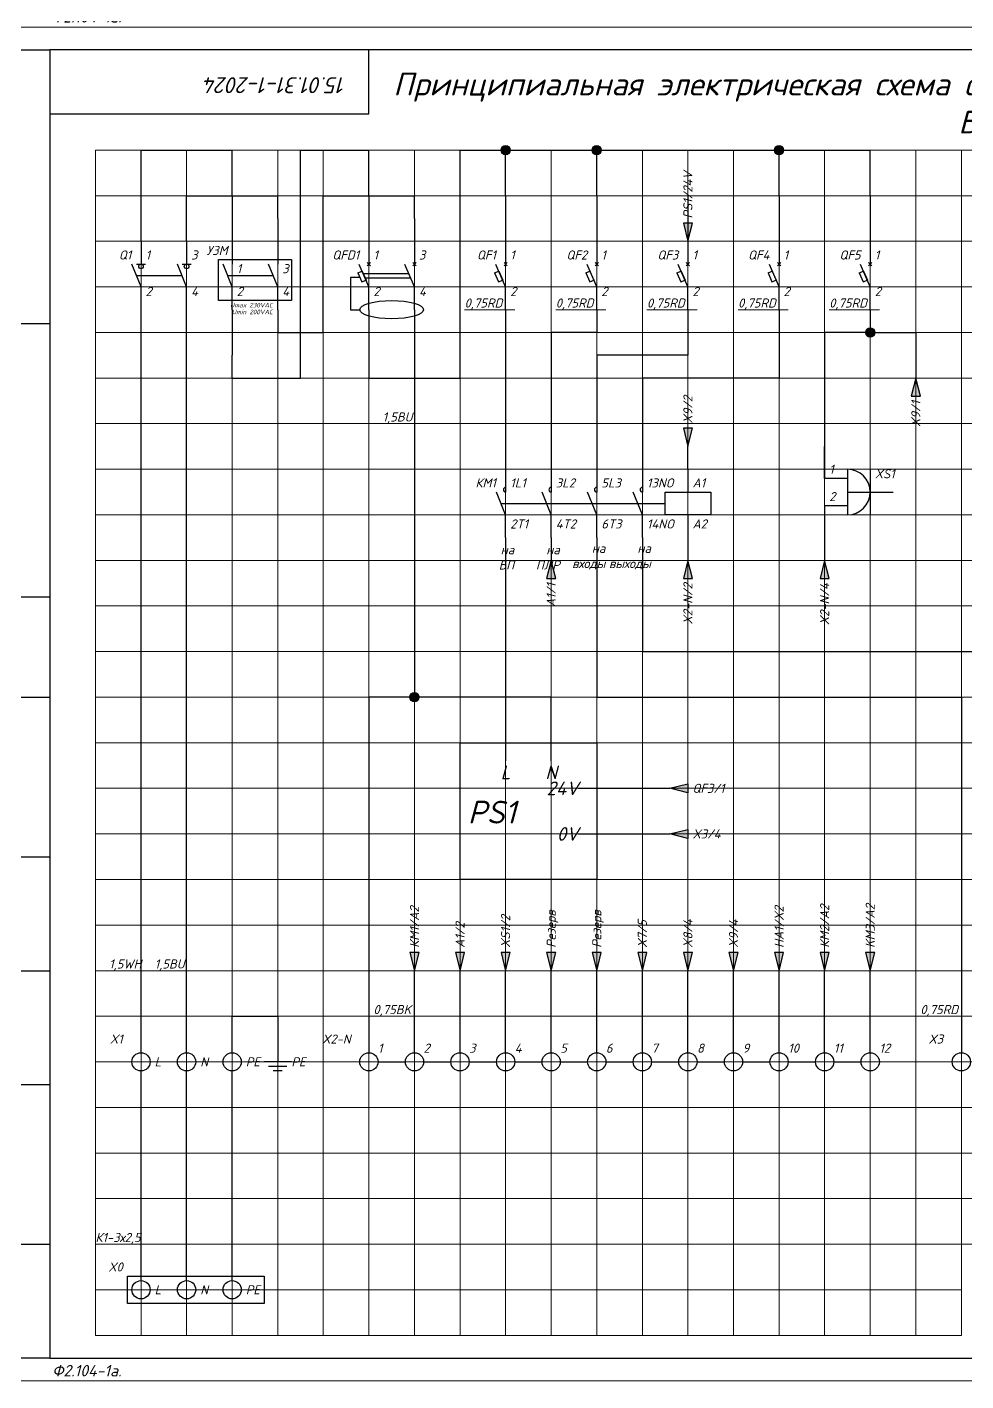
# Model space of a CAD drawing. Header units: millimetres. Extents: x 0 to 53000, y -591 to 24400.
# Drawn here: x 11375 to 11581, y 3 to 300 of the extents above; entities that cross this region are included whole.
import ezdxf
from ezdxf.enums import TextEntityAlignment as Align

# ---------------------------------------------------------------- set-up
doc = ezdxf.new("R2010")
doc.units = ezdxf.units.MM
doc.layers.add('Основная', color=7, linetype='Continuous', lineweight=30)
doc.layers.add('Тонкая для кабелей', color=7, linetype='Continuous', lineweight=15)
doc.layers.add('Привязки', color=2, linetype='Continuous', lineweight=0, plot=False, transparency=0.8)
doc.layers.add('рамка', color=253, linetype='Continuous', lineweight=5, transparency=0.8)
doc.styles.add('текст', font='isocpeui.ttf')

# ---------------------------------------------------------------- blocks, each defined once
blk = doc.blocks.new('*U110')
for p, q in [((8, 292), (20, 292)), ((90, 292), (90, 292)), ((90, 292), (90, 292)), ((90, 278), (90, 292)), ((90, 292), (90, 292)), ((90, 292), (90, 292)), ((90, 292), (90, 292)), ((20, 278), (90, 278)), ((8, 232), (20, 232)), ((8, 172), (20, 172)), ((8, 150), (20, 150)), ((8, 115), (20, 115)), ((8, 90), (20, 90)), ((8, 65), (20, 65)), ((8, 30), (20, 30)), ((20, 5), (8, 5))]:
    blk.add_line(p, q)
blk.add_lwpolyline([(20, 5), (415, 5), (415, 292), (20, 292)], close=True)
at = {"layer": 'Привязки'}
blk.add_lwpolyline([(0, 0), (420, 0), (420, 297), (0, 297)], close=True, dxfattribs=at)
at = {"layer": 'рамка'}
blk.add_lwpolyline([(0, 297), (420, 297), (420, 0), (0, 0)], close=True, dxfattribs=at)
at = {"style": 'текст'}
for s, height, p in [('Ф2.104-1.', 0.005, (20, 4.99)), ('Ф2.104-1а.', 2.5, (20.5, 1))]:
    blk.add_text(s, height=height, dxfattribs=at).set_placement(p)
for tag, p, height in [('12', (90, 292), 0.00000373), ('13', (90, 292), 0.00000373), ('27', (90, 292), 0.00000522), ('29', (105, 249), 3.5), ('ИЗМ2', (230.5, 16), 2.5), ('ЛИСТИЗМ2', (237.5, 16), 2.5), ('№ДОКУМИЗМ2', (247.5, 16), 2.5), ('28', (415, 20), 0.0000438), ('ОБОЗНАЧЕНИЕ', (300, 11), 5), ('ИЗМ1', (230.5, 11), 2.5), ('ЛИСТИЗМ1', (237.5, 11), 2.5), ('№ДОКУМИЗМ1', (247.5, 11), 2.5), ('ПОДПИЗМ1', (270.5, 11), 2.5), ('ДАТАИЗМ1', (285.5, 11), 2.5), ('ДАТАНКОНТР', (285.5, 11), 2.5), ('ДАТАУТВ', (285.5, 6), 2.5), ('РАЗРАБ', (415, 5), 0.0000135), ('ЛИСТОВ', (415, 5), 0.0000135), ('ПРОВ', (415, 5), 0.0000135), ('ТКОНТР', (415, 5), 0.0000135), ('НКОНТР', (415, 5), 0.0000135), ('УТВ', (415, 5), 0.0000135), ('10', (415, 5), 0.0000135), ('11', (415, 5), 0.0000135), ('ПОДПИЗМ2', (415, 5), 0.0000135), ('ДАТАИЗМ2', (415, 5), 0.0000135), ('ИЗМ3', (415, 5), 0.0000135), ('ЛИСТИЗМ3', (415, 5), 0.0000135), ('№ДОКУМИЗМ3', (415, 5), 0.0000135), ('ПОДПИЗМ3', (415, 5), 0.0000135), ('ДАТАИЗМ3', (415, 5), 0.0000135), ('ИЗМ4', (415, 5), 0.0000135), ('ЛИСТИЗМ4', (415, 5), 0.0000135), ('№ДОКУМИЗМ4', (415, 5), 0.0000135), ('ПОДПИЗМ4', (415, 5), 0.0000135), ('ДАТАИЗМ4', (415, 5), 0.0000135), ('ДАТАРАЗРАБ', (415, 5), 0.0000135), ('ДАТАПРОВ', (415, 5), 0.0000135), ('ДАТАТКОНТР', (415, 5), 0.0000135)]:
    blk.add_attdef(tag, p, '', height=height, dxfattribs=at)
for tag, p, height, rotation in [('ОБОЗНАЧЕНИЕ-ВЕРХ', (85, 286), 3.5, 180), ('ПРИМЕНЯЕМОСТЬ', (19, 232.5), 2.5, 90), ('СПРАВ№', (19, 172.5), 2.5, 90), ('ДАТАУЧЁТАДУБЛ', (19, 115.5), 2.5, 90), ('ИНВ№ДУБЛ', (19, 90.5), 2.5, 90), ('ВЗАМИНВ№', (19, 65.5), 2.5, 90), ('ДАТАУЧЁТА', (19, 30.5), 2.5, 90), ('ИНВ№ПОДЛ', (19, 5.5), 2.5, 90)]:
    blk.add_attdef(tag, p, '', height=height, rotation=rotation, dxfattribs=at)
blk.add_attdef('30', text='', height=5, dxfattribs=at).set_placement((355, 34), align=Align.MIDDLE)
for tag, height, p in [('ЛИСТ', 2.5, (410, 9)), ('НАИМЕНОВАНИЕ1', 0.000027, (415, 5)), ('НАИМЕНОВАНИЕ2', 0.0000189, (415, 5)), ('НАИМЕНОВАНИЕ3', 0.0000189, (415, 5)), ('НАИМЕНОВАНИЕ4', 0.0000135, (415, 5)), ('МАССА', 0.0000189, (415, 5)), ('МАСШТАБ', 0.0000189, (415, 5)), ('МАТЕРИАЛ1', 0.0000135, (415, 5)), ('МАТЕРИАЛ2', 0.0000135, (415, 5)), ('МАТЕРИАЛ3', 0.0000135, (415, 5)), ('ПРЕДПРИЯТИЕ1', 0.0000189, (415, 5)), ('ПРЕДПРИЯТИЕ2', 0.0000189, (415, 5)), ('ПРЕДПРИЯТИЕ3', 0.0000189, (415, 5))]:
    blk.add_attdef(tag, text='', height=height, dxfattribs=at).set_placement(p, align=Align.CENTER)
for tag in ['ЛИТЕРА', 'ЛИТЕРА2', 'ЛИТЕРА3']:
    blk.add_attdef(tag, text='', height=0.0000135, dxfattribs=at).set_placement((415, 5), align=Align.RIGHT)
for tag in ['ИНДЕКС', 'ИНДЕКС2', 'ИНДЕКС3']:
    blk.add_attdef(tag, text='', height=0.0000135, dxfattribs=at).set_placement((415, 5), align=Align.TOP_LEFT)

msp = doc.modelspace()

# ---------------------------------------------------------------- hatches: boundary and pattern name
at = {"layer": 'Основная'}
h = msp.add_hatch(color=256, dxfattribs=at)
h.dxf.hatch_style = 1
h.paths.add_polyline_path([(11480, 273), (11480, 274, 0.414213562), (11479, 273)])
h.paths.add_polyline_path([(11481, 273, 0.414213562), (11480, 274), (11480, 273)])
h.paths.add_polyline_path([(11479, 273, 0.414213562), (11480, 272), (11480, 273)])
h.paths.add_polyline_path([(11480, 273), (11480, 272, 0.414213562), (11481, 273)])
h = msp.add_hatch(color=256, dxfattribs=at)
h.dxf.hatch_style = 1
h.paths.add_polyline_path([(11500, 273), (11500, 274, 0.414213562), (11499, 273)])
h.paths.add_polyline_path([(11501, 273, 0.414213562), (11500, 274), (11500, 273)])
h.paths.add_polyline_path([(11499, 273, 0.414213562), (11500, 272), (11500, 273)])
h.paths.add_polyline_path([(11500, 273), (11500, 272, 0.414213562), (11501, 273)])
h = msp.add_hatch(color=256, dxfattribs=at)
h.dxf.hatch_style = 1
h.paths.add_polyline_path([(11540, 273), (11540, 274, 0.414213562), (11539, 273)])
h.paths.add_polyline_path([(11541, 273, 0.414213562), (11540, 274), (11540, 273)])
h.paths.add_polyline_path([(11539, 273, 0.414213562), (11540, 272), (11540, 273)])
h.paths.add_polyline_path([(11540, 273), (11540, 272, 0.414213562), (11541, 273)])
h = msp.add_hatch(color=256, dxfattribs=at)
h.dxf.hatch_style = 1
h.paths.add_polyline_path([(11520, 253), (11521, 257), (11520, 257)])
h.paths.add_polyline_path([(11520, 253), (11520, 257), (11519, 257)])
h = msp.add_hatch(color=256, dxfattribs=at)
h.dxf.hatch_style = 1
h.paths.add_polyline_path([(11560, 233), (11560, 234, 0.414213562), (11559, 233)])
h.paths.add_polyline_path([(11561, 233, 0.414213562), (11560, 234), (11560, 233)])
h.paths.add_polyline_path([(11559, 233, 0.414213562), (11560, 232), (11560, 233)])
h.paths.add_polyline_path([(11560, 233), (11560, 232, 0.414213562), (11561, 233)])
h = msp.add_hatch(color=256, dxfattribs=at)
h.dxf.hatch_style = 1
h.paths.add_polyline_path([(11570, 223), (11569, 219), (11570, 219)])
h.paths.add_polyline_path([(11570, 223), (11570, 219), (11571, 219)])
h = msp.add_hatch(color=256, dxfattribs=at)
h.dxf.hatch_style = 1
h.paths.add_polyline_path([(11520, 208), (11521, 212), (11520, 212)])
h.paths.add_polyline_path([(11520, 208), (11520, 212), (11519, 212)])
h = msp.add_hatch(color=256, dxfattribs=at)
h.dxf.hatch_style = 1
h.paths.add_polyline_path([(11490, 183), (11489, 179), (11490, 179)])
h.paths.add_polyline_path([(11490, 183), (11490, 179), (11491, 179)])
h = msp.add_hatch(color=256, dxfattribs=at)
h.dxf.hatch_style = 1
h.paths.add_polyline_path([(11520, 183), (11519, 179), (11520, 179)])
h.paths.add_polyline_path([(11520, 183), (11520, 179), (11521, 179)])
h = msp.add_hatch(color=256, dxfattribs=at)
h.dxf.hatch_style = 1
h.paths.add_polyline_path([(11550, 183), (11549, 179), (11550, 179)])
h.paths.add_polyline_path([(11550, 183), (11550, 179), (11551, 179)])
h = msp.add_hatch(color=256, dxfattribs=at)
h.dxf.hatch_style = 1
h.paths.add_polyline_path([(11460, 153), (11460, 154, 0.414213562), (11459, 153)])
h.paths.add_polyline_path([(11461, 153, 0.414213562), (11460, 154), (11460, 153)])
h.paths.add_polyline_path([(11459, 153, 0.414213562), (11460, 152), (11460, 153)])
h.paths.add_polyline_path([(11460, 153), (11460, 152, 0.414213562), (11461, 153)])
h = msp.add_hatch(color=256, dxfattribs=at)
h.dxf.hatch_style = 1
h.paths.add_polyline_path([(11516, 133), (11520, 134), (11520, 133)])
h.paths.add_polyline_path([(11516, 133), (11520, 133), (11520, 132)])
h = msp.add_hatch(color=256, dxfattribs=at)
h.dxf.hatch_style = 1
h.paths.add_polyline_path([(11516, 123), (11520, 124), (11520, 123)])
h.paths.add_polyline_path([(11516, 123), (11520, 123), (11520, 122)])
h = msp.add_hatch(color=256, dxfattribs=at)
h.dxf.hatch_style = 1
h.paths.add_polyline_path([(11460, 93), (11461, 97), (11460, 97)])
h.paths.add_polyline_path([(11460, 93), (11460, 97), (11459, 97)])
h = msp.add_hatch(color=256, dxfattribs=at)
h.dxf.hatch_style = 1
h.paths.add_polyline_path([(11470, 93), (11471, 97), (11470, 97)])
h.paths.add_polyline_path([(11470, 93), (11470, 97), (11469, 97)])
h = msp.add_hatch(color=256, dxfattribs=at)
h.dxf.hatch_style = 1
h.paths.add_polyline_path([(11480, 93), (11481, 97), (11480, 97)])
h.paths.add_polyline_path([(11480, 93), (11480, 97), (11479, 97)])
h = msp.add_hatch(color=256, dxfattribs=at)
h.dxf.hatch_style = 1
h.paths.add_polyline_path([(11490, 93), (11491, 97), (11490, 97)])
h.paths.add_polyline_path([(11490, 93), (11490, 97), (11489, 97)])
h = msp.add_hatch(color=256, dxfattribs=at)
h.dxf.hatch_style = 1
h.paths.add_polyline_path([(11500, 93), (11501, 97), (11500, 97)])
h.paths.add_polyline_path([(11500, 93), (11500, 97), (11499, 97)])
h = msp.add_hatch(color=256, dxfattribs=at)
h.dxf.hatch_style = 1
h.paths.add_polyline_path([(11510, 93), (11511, 97), (11510, 97)])
h.paths.add_polyline_path([(11510, 93), (11510, 97), (11509, 97)])
h = msp.add_hatch(color=256, dxfattribs=at)
h.dxf.hatch_style = 1
h.paths.add_polyline_path([(11520, 93), (11521, 97), (11520, 97)])
h.paths.add_polyline_path([(11520, 93), (11520, 97), (11519, 97)])
h = msp.add_hatch(color=256, dxfattribs=at)
h.dxf.hatch_style = 1
h.paths.add_polyline_path([(11530, 93), (11531, 97), (11530, 97)])
h.paths.add_polyline_path([(11530, 93), (11530, 97), (11529, 97)])
h = msp.add_hatch(color=256, dxfattribs=at)
h.dxf.hatch_style = 1
h.paths.add_polyline_path([(11540, 93), (11541, 97), (11540, 97)])
h.paths.add_polyline_path([(11540, 93), (11540, 97), (11539, 97)])
h = msp.add_hatch(color=256, dxfattribs=at)
h.dxf.hatch_style = 1
h.paths.add_polyline_path([(11550, 93), (11551, 97), (11550, 97)])
h.paths.add_polyline_path([(11550, 93), (11550, 97), (11549, 97)])
h = msp.add_hatch(color=256, dxfattribs=at)
h.dxf.hatch_style = 1
h.paths.add_polyline_path([(11560, 93), (11561, 97), (11560, 97)])
h.paths.add_polyline_path([(11560, 93), (11560, 97), (11559, 97)])

# ---------------------------------------------------------------- linework, layer by layer
for p, q in [((11400, 273), (11420, 273)), ((11400, 263), (11400, 273)), ((11420, 263), (11420, 273)), ((11435, 273), (11450, 273)), ((11435, 263), (11435, 273)), ((11450, 263), (11450, 273)), ((11470, 273), (11560, 273)), ((11470, 263), (11470, 273)), ((11480, 263), (11480, 273)), ((11500, 263), (11500, 273)), ((11540, 263), (11540, 273)), ((11560, 263), (11560, 273)), ((11400, 253), (11400, 263)), ((11410, 263), (11430, 263)), ((11410, 258), (11410, 263)), ((11420, 263), (11420, 253)), ((11430, 258), (11430, 263)), ((11435, 228), (11435, 263)), ((11440, 263), (11460, 263)), ((11440, 258), (11440, 263)), ((11450, 263), (11450, 253)), ((11460, 258), (11460, 263)), ((11470, 223), (11470, 263)), ((11480, 263), (11480, 253)), ((11500, 263), (11500, 253)), ((11520, 263), (11520, 253)), ((11540, 263), (11540, 253)), ((11560, 263), (11560, 253)), ((11410, 253), (11410, 258)), ((11430, 258), (11430, 253)), ((11440, 233), (11440, 258)), ((11460, 258), (11460, 253)), ((11519, 257), (11520, 253)), ((11521, 257), (11519, 257)), ((11520, 253), (11521, 257)), ((11400, 253), (11400, 248)), ((11410, 253), (11410, 248)), ((11420, 253), (11420, 248)), ((11430, 253), (11430, 248)), ((11450, 253), (11450, 248)), ((11460, 253), (11460, 248)), ((11480, 253), (11480, 248)), ((11500, 253), (11500, 248)), ((11520, 253), (11520, 248)), ((11540, 253), (11540, 248)), ((11560, 253), (11560, 248)), ((11400, 243), (11398, 248)), ((11399, 248), (11401, 248)), ((11410, 243), (11408, 248)), ((11409, 248), (11411, 248)), ((11417, 249), (11433, 249)), ((11417, 240), (11417, 249)), ((11420, 243), (11418, 248)), ((11430, 243), (11428, 248)), ((11433, 249), (11433, 240)), ((11450, 243), (11447.87931, 247.94828)), ((11450.35355, 248.35355), (11449.64645, 247.64645)), ((11449.64645, 248.35355), (11450.35355, 247.64645)), ((11450, 248), (11450.35355, 248.35355)), ((11460, 243), (11457.87931, 247.94828)), ((11460.35355, 248.35355), (11459.64645, 247.64645)), ((11459.64645, 248.35355), (11460.35355, 247.64645)), ((11460, 248), (11460.35355, 248.35355)), ((11480, 243), (11477.87931, 247.94828)), ((11480.35355, 248.35355), (11479.64645, 247.64645)), ((11479.64645, 248.35355), (11480.35355, 247.64645)), ((11480, 248), (11480.35355, 248.35355)), ((11500, 243), (11497.87931, 247.94828)), ((11500.35355, 248.35355), (11499.64645, 247.64645)), ((11499.64645, 248.35355), (11500.35355, 247.64645)), ((11500, 248), (11500.35355, 248.35355)), ((11520, 243), (11517.87931, 247.94828)), ((11520.35355, 248.35355), (11519.64645, 247.64645)), ((11519.64645, 248.35355), (11520.35355, 247.64645)), ((11520, 248), (11520.35355, 248.35355)), ((11540, 243), (11537.87931, 247.94828)), ((11540.35355, 248.35355), (11539.64645, 247.64645)), ((11539.64645, 248.35355), (11540.35355, 247.64645)), ((11540, 248), (11540.35355, 248.35355)), ((11560, 243), (11557.87931, 247.94828)), ((11560.35355, 248.35355), (11559.64645, 247.64645)), ((11559.64645, 248.35355), (11560.35355, 247.64645)), ((11560, 248), (11560.35355, 248.35355)), ((11399, 245.5), (11409.00059, 245.49851)), ((11419.00059, 245.49851), (11429, 245.5)), ((11448.02051, 245.08022), (11446, 245.08022)), ((11446, 245.08022), (11446, 238)), ((11447.59194, 246.08022), (11448.51108, 246.47414)), ((11447.59194, 246.08022), (11448.44908, 244.08022)), ((11448.44908, 244.08022), (11449.36823, 244.47414)), ((11448.51108, 246.47414), (11449.36823, 244.47414)), ((11448.72537, 245.97414), (11458.72537, 245.97414)), ((11449.15394, 244.97414), (11459.15394, 244.97414)), ((11477.59194, 246.08022), (11478.51108, 246.47414)), ((11477.59194, 246.08022), (11478.44908, 244.08022)), ((11478.44908, 244.08022), (11479.36823, 244.47414)), ((11478.51108, 246.47414), (11479.36823, 244.47414)), ((11497.59194, 246.08022), (11498.51108, 246.47414)), ((11497.59194, 246.08022), (11498.44908, 244.08022)), ((11498.44908, 244.08022), (11499.36823, 244.47414)), ((11498.51108, 246.47414), (11499.36823, 244.47414)), ((11517.59194, 246.08022), (11518.51108, 246.47414)), ((11517.59194, 246.08022), (11518.44908, 244.08022)), ((11518.44908, 244.08022), (11519.36823, 244.47414)), ((11518.51108, 246.47414), (11519.36823, 244.47414)), ((11537.59194, 246.08022), (11538.51108, 246.47414)), ((11537.59194, 246.08022), (11538.44908, 244.08022)), ((11538.44908, 244.08022), (11539.36823, 244.47414)), ((11538.51108, 246.47414), (11539.36823, 244.47414)), ((11557.59194, 246.08022), (11558.51108, 246.47414)), ((11557.59194, 246.08022), (11558.44908, 244.08022)), ((11558.44908, 244.08022), (11559.36823, 244.47414)), ((11558.51108, 246.47414), (11559.36823, 244.47414)), ((11400, 238), (11400, 243)), ((11410, 238), (11410, 243)), ((11420, 238), (11420, 243)), ((11430, 238), (11430, 243)), ((11450, 238), (11450, 243)), ((11460, 238), (11460, 243)), ((11480, 238), (11480, 243)), ((11500, 238), (11500, 243)), ((11520, 238), (11520, 243)), ((11540, 238), (11540, 243)), ((11560, 238), (11560, 243)), ((11400, 75), (11400, 238)), ((11410, 75), (11410, 238)), ((11433, 240), (11417, 240)), ((11420, 238), (11420, 228)), ((11430, 238), (11430, 233)), ((11446, 238), (11448, 238)), ((11450, 238), (11450, 233)), ((11460, 238), (11460, 233)), ((11480, 238), (11480, 223)), ((11500, 238), (11500, 233)), ((11520, 238), (11520, 228)), ((11540, 238), (11540, 223)), ((11560, 238), (11560, 233)), ((11430, 233), (11440, 233)), ((11450, 233), (11450, 223)), ((11460, 233), (11460, 153)), ((11500, 233), (11490, 233)), ((11490, 233), (11490, 223)), ((11560, 233), (11550, 233)), ((11550, 233), (11550, 201)), ((11560, 233), (11570, 233)), ((11570, 233), (11570, 223)), ((11420, 223), (11420, 228)), ((11435, 223), (11435, 228)), ((11520, 228), (11500, 228)), ((11500, 228), (11500, 208)), ((11420, 223), (11435, 223)), ((11450, 223), (11470, 223)), ((11480, 223), (11480, 203)), ((11490, 223), (11490, 203)), ((11540, 223), (11510, 223)), ((11510, 223), (11510, 203)), ((11570, 223), (11569, 219)), ((11571, 219), (11570, 223)), ((11500, 218), (11500, 213)), ((11569, 219), (11571, 219)), ((11480, 213), (11480, 203)), ((11490, 213), (11490, 203)), ((11500, 213), (11500, 203)), ((11510, 213), (11510, 203)), ((11519, 212), (11520, 208)), ((11521, 212), (11519, 212)), ((11520, 208), (11521, 212)), ((11520, 203), (11520, 208)), ((11550, 201), (11550, 208)), ((11480, 203), (11480, 198)), ((11490, 203), (11490, 198)), ((11500, 203), (11500, 198)), ((11510, 203), (11510, 198)), ((11520, 203), (11520, 198)), ((11555, 203), (11555, 193)), ((11560, 203), (11560, 193)), ((11555, 201), (11550, 201)), ((11480, 193), (11478, 198)), ((11490, 193), (11488, 198)), ((11500, 193), (11498, 198)), ((11510, 193), (11508, 198)), ((11515, 198), (11525, 198)), ((11515, 193), (11515, 198)), ((11525, 198), (11525, 193)), ((11555, 198), (11565, 198)), ((11479.00059, 195.49851), (11515, 195.49851)), ((11555, 195), (11550, 195)), ((11550, 195), (11550, 188)), ((11480, 188), (11480, 193)), ((11490, 188), (11490, 193)), ((11500, 188), (11500, 193)), ((11510, 188), (11510, 193)), ((11525, 193), (11515, 193)), ((11520, 193), (11520, 183)), ((11480, 188), (11480, 173)), ((11490, 188), (11490, 183)), ((11500, 188), (11500, 153)), ((11510, 188), (11510, 163)), ((11550, 188), (11550, 183)), ((11490, 183), (11489, 179)), ((11491, 179), (11490, 183)), ((11520, 183), (11519, 179)), ((11521, 179), (11520, 183)), ((11550, 183), (11549, 179)), ((11551, 179), (11550, 183)), ((11489, 179), (11491, 179)), ((11519, 179), (11521, 179)), ((11549, 179), (11551, 179)), ((11480, 173), (11480, 139)), ((11510, 163), (11670, 163)), ((11460, 153), (11450, 153)), ((11450, 153), (11450, 83)), ((11490, 153), (11460, 153)), ((11490, 139), (11490, 153)), ((11500, 153), (11580, 153)), ((11580, 153), (11580, 83)), ((11470, 143), (11500, 143)), ((11470, 113), (11470, 143)), ((11500, 143), (11500, 113)), ((11516, 133), (11520, 134)), ((11520, 134), (11520, 132)), ((11496, 133), (11516, 133)), ((11520, 132), (11516, 133)), ((11496, 123), (11516, 123)), ((11516, 123), (11520, 124)), ((11520, 122), (11516, 123)), ((11520, 124), (11520, 122)), ((11500, 113), (11470, 113)), ((11459, 97), (11460, 93)), ((11461, 97), (11459, 97)), ((11460, 93), (11461, 97)), ((11469, 97), (11470, 93)), ((11471, 97), (11469, 97)), ((11470, 93), (11471, 97)), ((11479, 97), (11480, 93)), ((11481, 97), (11479, 97)), ((11480, 93), (11481, 97)), ((11489, 97), (11490, 93)), ((11491, 97), (11489, 97)), ((11490, 93), (11491, 97)), ((11499, 97), (11500, 93)), ((11501, 97), (11499, 97)), ((11500, 93), (11501, 97)), ((11509, 97), (11510, 93)), ((11511, 97), (11509, 97)), ((11510, 93), (11511, 97)), ((11519, 97), (11520, 93)), ((11521, 97), (11519, 97)), ((11520, 93), (11521, 97)), ((11529, 97), (11530, 93)), ((11531, 97), (11529, 97)), ((11530, 93), (11531, 97)), ((11539, 97), (11540, 93)), ((11541, 97), (11539, 97)), ((11540, 93), (11541, 97)), ((11549, 97), (11550, 93)), ((11551, 97), (11549, 97)), ((11550, 93), (11551, 97)), ((11559, 97), (11560, 93)), ((11561, 97), (11559, 97)), ((11560, 93), (11561, 97)), ((11460, 83), (11460, 93)), ((11470, 83), (11470, 93)), ((11480, 83), (11480, 93)), ((11490, 83), (11490, 93)), ((11500, 83), (11500, 93)), ((11510, 83), (11510, 93)), ((11520, 83), (11520, 93)), ((11530, 83), (11530, 93)), ((11540, 83), (11540, 93)), ((11550, 83), (11550, 93)), ((11560, 83), (11560, 93)), ((11420, 75), (11420, 83)), ((11420, 83), (11430, 83)), ((11430, 83), (11430, 73)), ((11450, 83), (11450, 75)), ((11460, 75), (11460, 83)), ((11470, 75), (11470, 83)), ((11480, 75), (11480, 83)), ((11490, 75), (11490, 83)), ((11500, 75), (11500, 83)), ((11510, 75), (11510, 83)), ((11520, 75), (11520, 83)), ((11530, 75), (11530, 83)), ((11540, 75), (11540, 83)), ((11550, 75), (11550, 83)), ((11560, 75), (11560, 83)), ((11580, 83), (11580, 75)), ((11433, 73), (11427, 73)), ((11432, 72), (11428, 72)), ((11452, 73), (11458, 73)), ((11462, 73), (11468, 73)), ((11472, 73), (11478, 73)), ((11482, 73), (11488, 73)), ((11492, 73), (11498, 73)), ((11502, 73), (11508, 73)), ((11512, 73), (11518, 73)), ((11522, 73), (11528, 73)), ((11532, 73), (11538, 73)), ((11542, 73), (11548, 73)), ((11552, 73), (11558, 73)), ((11400, 45), (11400, 71)), ((11410, 45), (11410, 71)), ((11420, 25), (11420, 71)), ((11431, 71), (11429, 71)), ((11400, 25), (11400, 45)), ((11410, 25), (11410, 45)), ((11397, 26), (11427, 26)), ((11397, 20), (11397, 26)), ((11427, 26), (11427, 20)), ((11427, 20), (11397, 20))]:
    msp.add_line(p, q, dxfattribs=at)
for centre, radius in [((11480, 273), 1), ((11500, 273), 1), ((11540, 273), 1), ((11400, 247.5), 0.5), ((11410, 247.5), 0.5), ((11560, 233), 1), ((11460, 153), 1), ((11400, 73), 2), ((11410, 73), 2), ((11420, 73), 2), ((11450, 73), 2), ((11460, 73), 2), ((11470, 73), 2), ((11480, 73), 2), ((11490, 73), 2), ((11500, 73), 2), ((11510, 73), 2), ((11520, 73), 2), ((11530, 73), 2), ((11540, 73), 2), ((11550, 73), 2), ((11560, 73), 2), ((11580, 73), 2), ((11400, 23), 2), ((11410, 23), 2), ((11420, 23), 2)]:
    msp.add_circle(centre, radius, dxfattribs=at)
for centre, radius, start, end in [((11555, 198), 5, 270, 90), ((11480, 198.5), 0.5, 90, 270), ((11490, 198.5), 0.5, 90, 270), ((11500, 198.5), 0.5, 90, 270), ((11510, 198.5), 0.5, 90, 270)]:
    msp.add_arc(centre, radius, start, end, dxfattribs=at)
msp.add_ellipse((11455, 238), major_axis=(-7, 0), ratio=0.285714286, dxfattribs=at)
at = {"layer": 'Привязки'}
for p, q in [((11390, 273), (11760, 273)), ((11390, 13), (11390, 273)), ((11400, 273), (11400, 13)), ((11410, 273), (11410, 13)), ((11420, 273), (11420, 13)), ((11430, 273), (11430, 13)), ((11440, 273), (11440, 13)), ((11450, 273), (11450, 13)), ((11460, 273), (11460, 13)), ((11470, 273), (11470, 13)), ((11480, 273), (11480, 13)), ((11490, 273), (11490, 13)), ((11500, 273), (11500, 13)), ((11510, 273), (11510, 13)), ((11520, 273), (11520, 13)), ((11530, 273), (11530, 13)), ((11540, 273), (11540, 13)), ((11550, 273), (11550, 13)), ((11560, 273), (11560, 13)), ((11570, 273), (11570, 13)), ((11580, 273), (11580, 33)), ((11390, 263), (11760, 263)), ((11390, 253), (11760, 253)), ((11390, 243), (11760, 243)), ((11390, 233), (11760, 233)), ((11390, 223), (11760, 223)), ((11390, 213), (11760, 213)), ((11390, 203), (11760, 203)), ((11390, 193), (11760, 193)), ((11390, 183), (11760, 183)), ((11390, 173), (11760, 173)), ((11390, 163), (11760, 163)), ((11390, 153), (11760, 153)), ((11390, 143), (11760, 143)), ((11390, 133), (11760, 133)), ((11390, 123), (11760, 123)), ((11390, 113), (11760, 113)), ((11390, 103), (11760, 103)), ((11390, 93), (11760, 93)), ((11390, 83), (11760, 83)), ((11390, 73), (11760, 73)), ((11390, 63), (11760, 63)), ((11390, 53), (11760, 53)), ((11390, 43), (11760, 43)), ((11390, 33), (11580, 33)), ((11760, 33), (11580, 33)), ((11580, 33), (11580, 13)), ((11390, 23), (11580, 23)), ((11580, 13), (11390, 13))]:
    msp.add_line(p, q, dxfattribs=at)
at = {"layer": 'Тонкая для кабелей'}
for p, q in [((11482, 238), (11471, 238)), ((11502, 238), (11491, 238)), ((11522, 238), (11511, 238)), ((11542, 238), (11531, 238)), ((11562, 238), (11551, 238)), ((11462, 213), (11453, 213)), ((11402, 93), (11393, 93)), ((11412, 93), (11403, 93)), ((11562, 83), (11451, 83)), ((11602, 83), (11571, 83)), ((11423, 33), (11390, 33))]:
    msp.add_line(p, q, dxfattribs=at)

# ---------------------------------------------------------------- block references
msp.add_blockref('*U110', (11360, 300))
ref = msp.add_blockref('*U110', (11360, 3))
ref.add_attrib('ОБОЗНАЧЕНИЕ-ВЕРХ', '15.01.31-1-2024', (11445, 289), dxfattribs={"height": 3.5, "rotation": 180, "style": 'текст'})

# ---------------------------------------------------------------- texts
at = {"layer": 'Основная', "style": 'текст'}
for s, width, heights, insert, char_height, attachment_point in [('Принципиальная электрическая схема с питанием ПЛР 220VAC и питанием входов ПЛР 24VDC\\PВыходы одинарные', 333.9398066, [15.99579], (11610.0001, 289.99998), 5, 2), ('1', 3, [0], (11401, 249), 2, 7), ('3', 3, [0], (11411, 249), 2, 7), ('УЗМ', 5.8793103, [0], (11419, 250), 2, 9), ('1', 3, [0], (11451, 249), 2, 7), ('3', 3, [0], (11461, 249), 2, 7), ('1', 3, [0], (11481, 249), 2, 7), ('1', 3, [0], (11501, 249), 2, 7), ('1', 3, [0], (11521, 249), 2, 7), ('1', 3, [0], (11541, 249), 2, 7), ('1', 3, [0], (11561, 249), 2, 7), ('1', 3, [0], (11421, 246), 2, 7), ('3', 3, [0], (11431, 246), 2, 7), ('2', 3, [0], (11401, 241), 2, 7), ('4', 3, [0], (11411, 241), 2, 7), ('2', 3, [0], (11421, 241), 2, 7), ('4', 3, [0], (11431, 241), 2, 7), ('2', 3, [0], (11451, 241), 2, 7), ('4', 3, [0], (11461, 241), 2, 7), ('2', 3, [0], (11481, 241), 2, 7), ('2', 3, [0], (11501, 241), 2, 7), ('2', 3, [0], (11521, 241), 2, 7), ('2', 3, [0], (11541, 241), 2, 7), ('2', 3, [0], (11561, 241), 2, 7), ('Umax 230VAC', 12.2395477, [0], (11428.87931, 238.49676), 1, 9), ('Umin 200VAC', 14.3469034, [0], (11428.87931, 237), 1, 9), ('1', 3, [0], (11551, 202), 2, 7), ('XS1', 3, [0], (11561, 201), 2, 7), ('КМ1', 5.8793103, [0], (11477.87931, 199), 2, 9), ('1L1', 3, [0], (11481, 199), 2, 7), ('3L2', 3, [0], (11491, 199), 2, 7), ('5L3', 3, [0], (11501, 199), 2, 7), ('13NO', 3, [0], (11511, 199), 2, 7), ('А1', 3, [0], (11521, 199), 2, 7), ('2', 3, [0], (11551, 196), 2, 7), ('2T1', 3, [0], (11481, 190), 2, 7), ('4T2', 3, [0], (11491, 190), 2, 7), ('6T3', 3, [0], (11501, 190), 2, 7), ('14NO', 3, [0], (11511, 190), 2, 7), ('А2', 3, [0], (11521, 190), 2, 7), ('QF3/1', 10, [0], (11521, 133), 2, 4), ('X3/4', 10, [0], (11521, 123), 2, 4), ('X1', 10, [0], (11396, 77), 2, 9), ('X2-N', 10, [0], (11446, 77), 2, 9), ('X3', 10, [0], (11576, 77), 2, 9), ('1', 3, [0], (11452, 75), 2, 7), ('2', 3, [0], (11462, 75), 2, 7), ('3', 3, [0], (11472, 75), 2, 7), ('4', 3, [0], (11482, 75), 2, 7), ('5', 3, [0], (11492, 75), 2, 7), ('6', 3, [0], (11502, 75), 2, 7), ('7', 3, [0], (11512, 75), 2, 7), ('8', 3, [0], (11522, 75), 2, 7), ('9', 3, [0], (11532, 75), 2, 7), ('10', 3, [0], (11542, 75), 2, 7), ('11', 3, [0], (11552, 75), 2, 7), ('12', 3, [0], (11562, 75), 2, 7), ('L', 5, [0], (11403, 73), 2, 4), ('N', 5, [0], (11413, 73), 2, 4), ('PE', 5, [0], (11423, 73), 2, 4), ('PE', 5, [0], (11433, 73), 2, 4), ('X0', 10, [0], (11396, 27), 2, 9), ('L', 5, [0], (11403, 23), 2, 4), ('N', 5, [0], (11413, 23), 2, 4), ('PE', 5, [0], (11423, 23), 2, 4)]:
    msp.add_mtext_dynamic_manual_height_columns(s, width=width, gutter_width=200, heights=heights, dxfattribs=dict(at, insert=insert, char_height=char_height, attachment_point=attachment_point))
at = {"layer": 'Основная', "char_height": 2, "rotation": 90, "style": 'текст'}
for s, heights, insert, attachment_point in [('PS1/24V', [0], (11519, 258), 1), ('X9/2', [0], (11519, 213), 1), ('X9/1', [1.17616], (11571, 218), 9), ('А1/1', [0], (11491, 178), 9), ('X2-N/2', [0], (11521, 178), 9), ('X2-N/4', [0], (11551, 178), 9), ('КМ1/А2', [0], (11459, 98), 1), ('HA1/X2', [0], (11539, 98), 1), ('КМ2/A2', [0], (11549, 98), 1), ('KM3/A2', [0], (11559, 98), 1), ('XS1/2', [0], (11479, 98), 1), ('Резерв', [0], (11489, 98), 1), ('Резерв', [0], (11499, 98), 1), ('X7/5', [0], (11509, 98), 1), ('X8/4', [0], (11519, 98), 1), ('X9/4', [0], (11529, 98), 1), ('А1/2', [0], (11469, 98), 1)]:
    msp.add_mtext_dynamic_manual_height_columns(s, width=5.8793103, gutter_width=200, heights=heights, dxfattribs=dict(at, insert=insert, attachment_point=attachment_point))
at = {"layer": 'Основная', "style": 'текст'}
for s, insert, char_height, width, attachment_point in [('Q1', (11397.87931, 249), 2, 3.8793103, 9), ('QFD1', (11447.87931, 249), 2, 3.8793103, 9), ('QF1', (11477.87931, 249), 2, 3.8793103, 9), ('QF2', (11497.87931, 249), 2, 3.8793103, 9), ('QF3', (11517.87931, 249), 2, 3.8793103, 9), ('QF4', (11537.87931, 249), 2, 3.8793103, 9), ('QF5', (11557.87931, 249), 2, 3.8793103, 9), ('L', (11480, 138), 3, 6, 2), ('N', (11490, 138), 3, 6, 2), ('24V', (11496, 133), 3, 3, 6), ('PS1', (11477, 127.77745), 5, 20, 5), ('0V', (11496, 123), 3, 3, 6)]:
    msp.add_mtext(s, dxfattribs=dict(at, insert=insert, char_height=char_height, width=width, attachment_point=attachment_point))
at = {"layer": 'Привязки', "char_height": 2, "attachment_point": 9, "style": 'текст'}
for s, insert in [('на БП', (11481.87931, 181)), ('на ПЛР', (11491.87931, 181)), ('на входы', (11501.87931, 181)), ('на выходы', (11511.87931, 181))]:
    msp.add_mtext_dynamic_manual_height_columns(s, width=5.8793103, gutter_width=200, heights=[0], dxfattribs=dict(at, insert=insert))
at = {"layer": 'Тонкая для кабелей', "char_height": 2, "attachment_point": 7, "style": 'текст'}
for s, insert in [('0,75RD', (11471, 238)), ('0,75RD', (11491, 238)), ('0,75RD', (11511, 238)), ('0,75RD', (11531, 238)), ('0,75RD', (11551, 238)), ('1,5BU', (11453, 213)), ('1,5WH', (11393, 93)), ('1,5BU', (11403, 93)), ('0,75BK', (11451, 83)), ('0,75RD', (11571, 83)), ('К1-3х2,5', (11390, 33))]:
    msp.add_mtext_dynamic_manual_height_columns(s, width=10, gutter_width=200, heights=[0], dxfattribs=dict(at, insert=insert))

doc.saveas('drawing.dxf')
